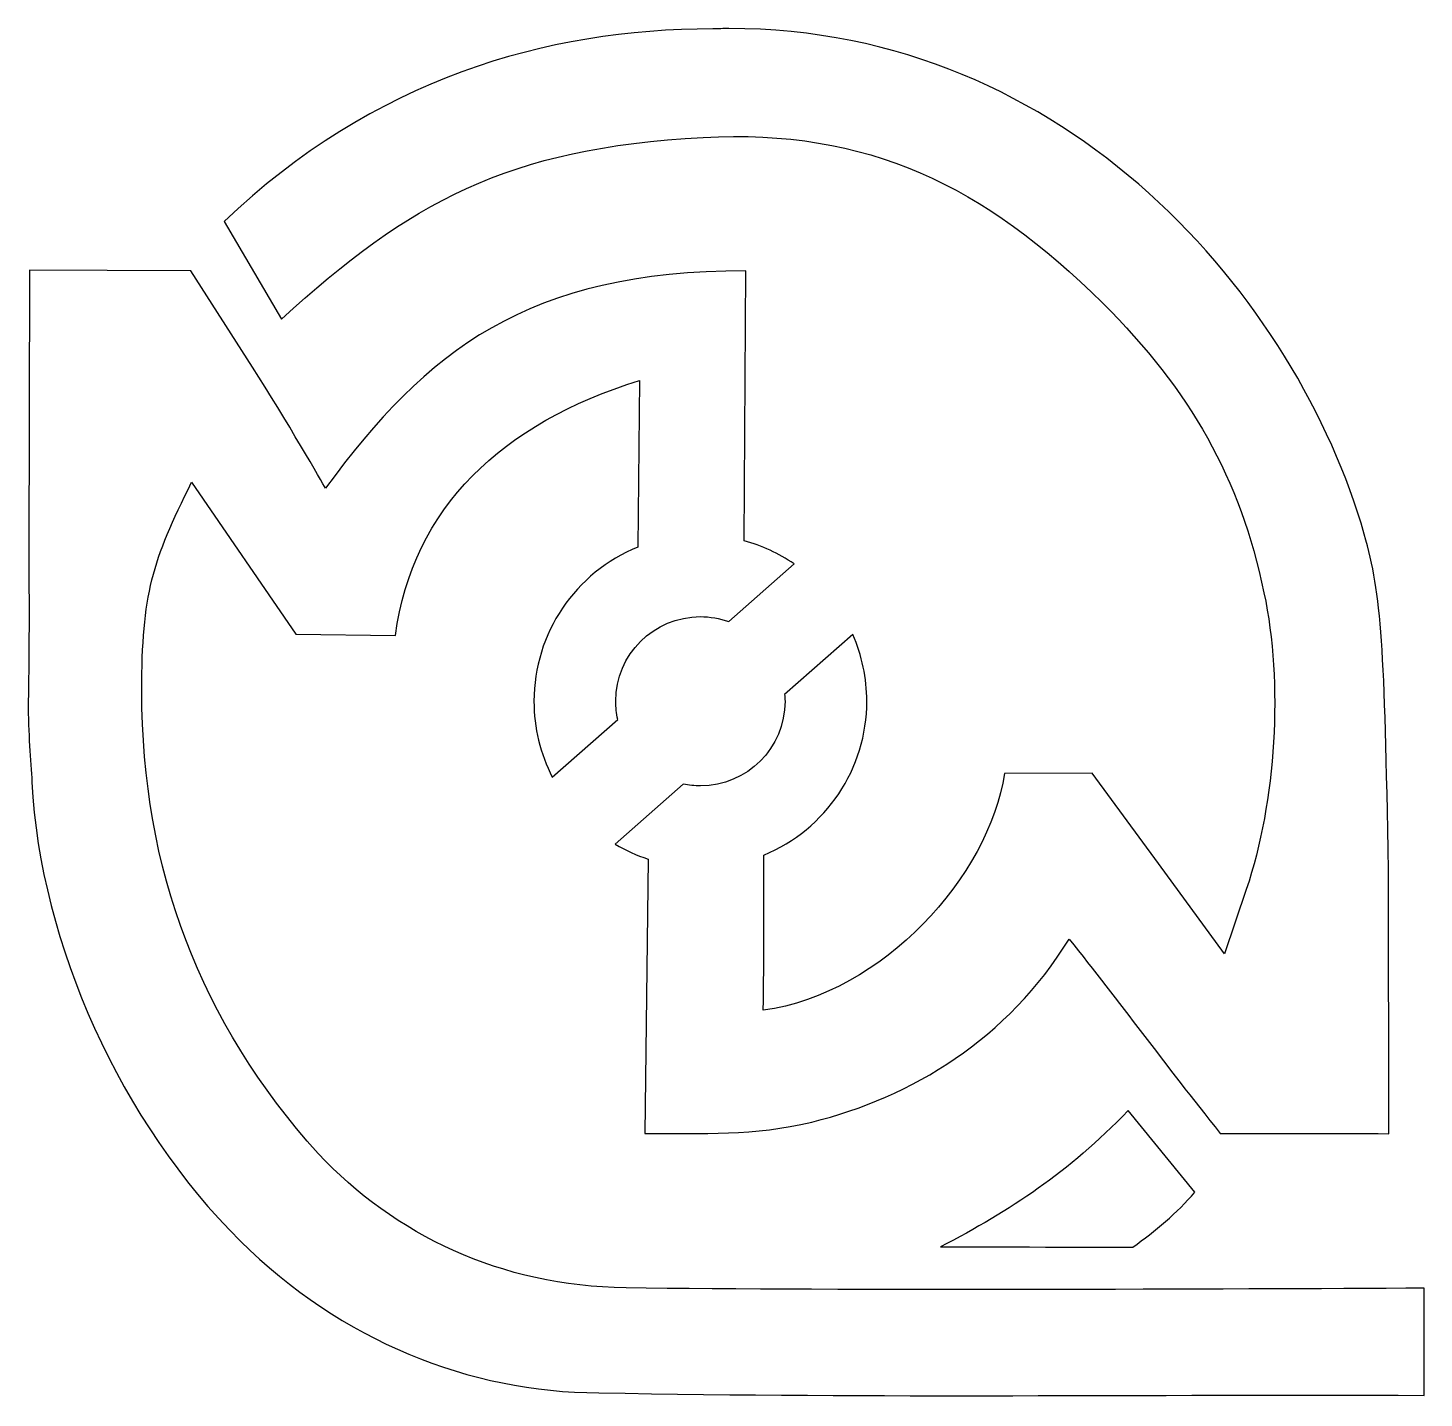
# Model space of a CAD drawing. Header units: millimetres. Extents: x 0 to 50, y -0.1 to 49.
import ezdxf

# ---------------------------------------------------------------- set-up
doc = ezdxf.new("R2010")
doc.units = ezdxf.units.MM
doc.layers.add('Layer_1', color=7, linetype='CONTINUOUS')

msp = doc.modelspace()

# ---------------------------------------------------------------- linework, layer by layer
at = {"layer": 'Layer_1', "color": 7}
for points in [[(25.099177, 48.973528), (25.098941, 48.97322)], [(7.016464, 42.058518), (9.073255, 38.569232)], [(0.046729, 40.320183), (0.015035, 30.04107)], [(8.035578, 36.850563), (5.826688, 40.300449), (2.823428, 40.309814), (0.046729, 40.320183)], [(25.641707, 30.627655), (25.706004, 40.296302)], [(21.892467, 36.365241), (21.841307, 30.402265)], [(5.852262, 32.725205), (9.58698, 27.277305), (13.15024, 27.235163)], [(25.090003, 27.73294), (27.432325, 29.800095)], [(29.534692, 27.269292), (27.094889, 25.116407)], [(18.771675, 22.157824), (21.117454, 24.227747)], [(43.632185, 18.134062), (42.852331, 15.827003), (40.480972, 19.06532), (38.109613, 22.302955), (34.970847, 22.29359)], [(23.46385, 21.912661), (21.024047, 19.759776)], [(22.204196, 19.22189), (22.083896, 9.397007)], [(48.734381, 9.384966), (48.726354, 18.826847)], [(41.784304, 7.293824), (39.396231, 10.212901)], [(50.000345, 0.011224), (50.000345, 3.85036)], [(20.439232, 0.102479), (20.439232, 0.101797)]]:
    msp.add_lwpolyline(points, dxfattribs=at)
for points in [[(24.516818, 48.965193), (18.542788, 48.957166), (12.354372, 47.167043), (7.016464, 42.058518)], [(25.098941, 48.97322), (24.905919, 48.972833), (24.711822, 48.970545), (24.516818, 48.965193)], [(47.858003, 30.85786), (45.471608, 39.255019), (37.259557, 48.997891), (25.099177, 48.973528)], [(9.073255, 38.569232), (13.646372, 42.748787), (17.146947, 44.700644), (24.176669, 45.07768)], [(24.176669, 45.07768), (30.065166, 45.393508), (34.257143, 43.342409), (38.480872, 39.14514)], [(25.706004, 40.296302), (17.882645, 40.296302), (14.267396, 37.446714), (10.652369, 32.512298)], [(38.480872, 39.14514), (41.666655, 35.979322), (43.395811, 32.877133), (44.264778, 28.766464)], [(10.652369, 32.512298), (10.533487, 32.688575), (9.250416, 34.952943), (8.035578, 36.850563)], [(13.15024, 27.235163), (13.773879, 31.820196), (16.967304, 34.846155), (21.892467, 36.365241)], [(4.065792, 25.242634), (4.065792, 28.706595), (4.445335, 29.912635), (5.852262, 32.725205)], [(27.432325, 29.800095), (26.885543, 30.173465), (26.28039, 30.453144), (25.641707, 30.627655)], [(48.726354, 18.826847), (48.580541, 26.916993), (48.489633, 28.635314), (47.858003, 30.85786)], [(0.015035, 30.04107), (0.043344, 27.931947), (0.017844, 26.245641), (0.001522, 24.874683)], [(21.841307, 30.402265), (19.589876, 29.491584), (18.115859, 27.30627), (18.114885, 24.877626)], [(44.264778, 28.766464), (44.952037, 25.515357), (44.700733, 21.294529), (43.632185, 18.134062)], [(21.045557, 24.877626), (21.045747, 26.551476), (22.402623, 27.908347), (24.076472, 27.908535)], [(24.076472, 27.908535), (24.421853, 27.908173), (24.76463, 27.848732), (25.090003, 27.73294)], [(30.038692, 24.878576), (30.037531, 25.701734), (29.865929, 26.515729), (29.534692, 27.269292)], [(10.379993, 8.674871), (6.151931, 13.404634), (4.074127, 18.833496), (4.065792, 25.242634)], [(27.094889, 25.116407), (27.102381, 25.03734), (27.106796, 24.957991), (27.108, 24.878576)], [(0.001522, 24.874683), (-0.012485, 23.70253), (0.093447, 22.760891), (0.131964, 21.982591)], [(18.114885, 24.877626), (18.114971, 23.931759), (18.3401, 22.999485), (18.771675, 22.157824)], [(21.117454, 24.227747), (21.07012, 24.441149), (21.046025, 24.659047), (21.045557, 24.877626)], [(27.108, 24.878576), (27.108195, 23.204191), (25.750784, 21.846771), (24.076395, 21.846972)], [(26.349605, 19.366379), (28.582188, 20.287054), (30.038861, 22.463605), (30.038692, 24.878576)], [(34.970847, 22.29359), (34.400925, 18.606942), (30.633501, 14.411079), (26.328868, 13.805095)], [(0.131964, 21.982591), (0.41883, 16.185643), (3.337586, 9.756557), (7.599578, 5.538766)], [(24.076395, 21.846972), (23.870513, 21.848002), (23.665272, 21.869983), (23.46385, 21.912661)], [(21.024047, 19.759776), (21.3967, 19.538106), (21.792424, 19.357736), (22.204196, 19.22189)], [(26.328868, 13.805095), (26.360241, 15.6587), (26.348401, 17.512573), (26.349605, 19.366379)], [(28.063453, 9.804212), (31.647861, 10.671988), (35.109904, 12.81033), (37.282025, 16.357598)], [(37.282025, 16.357598), (39.07651, 14.124443), (40.698674, 11.890337), (42.701582, 9.397007)], [(39.396231, 10.212901), (37.233254, 7.969885), (35.225874, 6.659746), (32.67208, 5.327772)], [(22.083896, 9.397007), (24.171767, 9.397007), (25.989814, 9.302153), (28.063453, 9.804212)], [(42.701582, 9.397007), (44.712453, 9.397007), (46.723551, 9.398345), (48.734381, 9.384966)], [(21.414738, 3.862401), (16.89075, 3.925146), (13.142236, 5.758282), (10.379993, 8.674871)], [(39.571692, 5.323759), (40.369535, 5.897299), (41.151907, 6.537224), (41.784304, 7.293824)], [(7.599578, 5.538766), (11.211956, 1.963857), (15.801937, 0.120955), (20.439232, 0.102479)], [(32.67208, 5.327772), (34.979108, 5.328722), (39.571692, 5.323759), (39.571692, 5.323759)], [(50.000345, 3.85036), (43.228739, 3.815977), (28.824301, 3.760322), (21.414738, 3.862401)], [(20.439232, 0.101797), (30.513285, -0.085236), (40.043281, 0.049085), (50.000345, 0.011224)]]:
    msp.add_open_spline(points, degree=3, dxfattribs=at)

doc.saveas('drawing.dxf')
